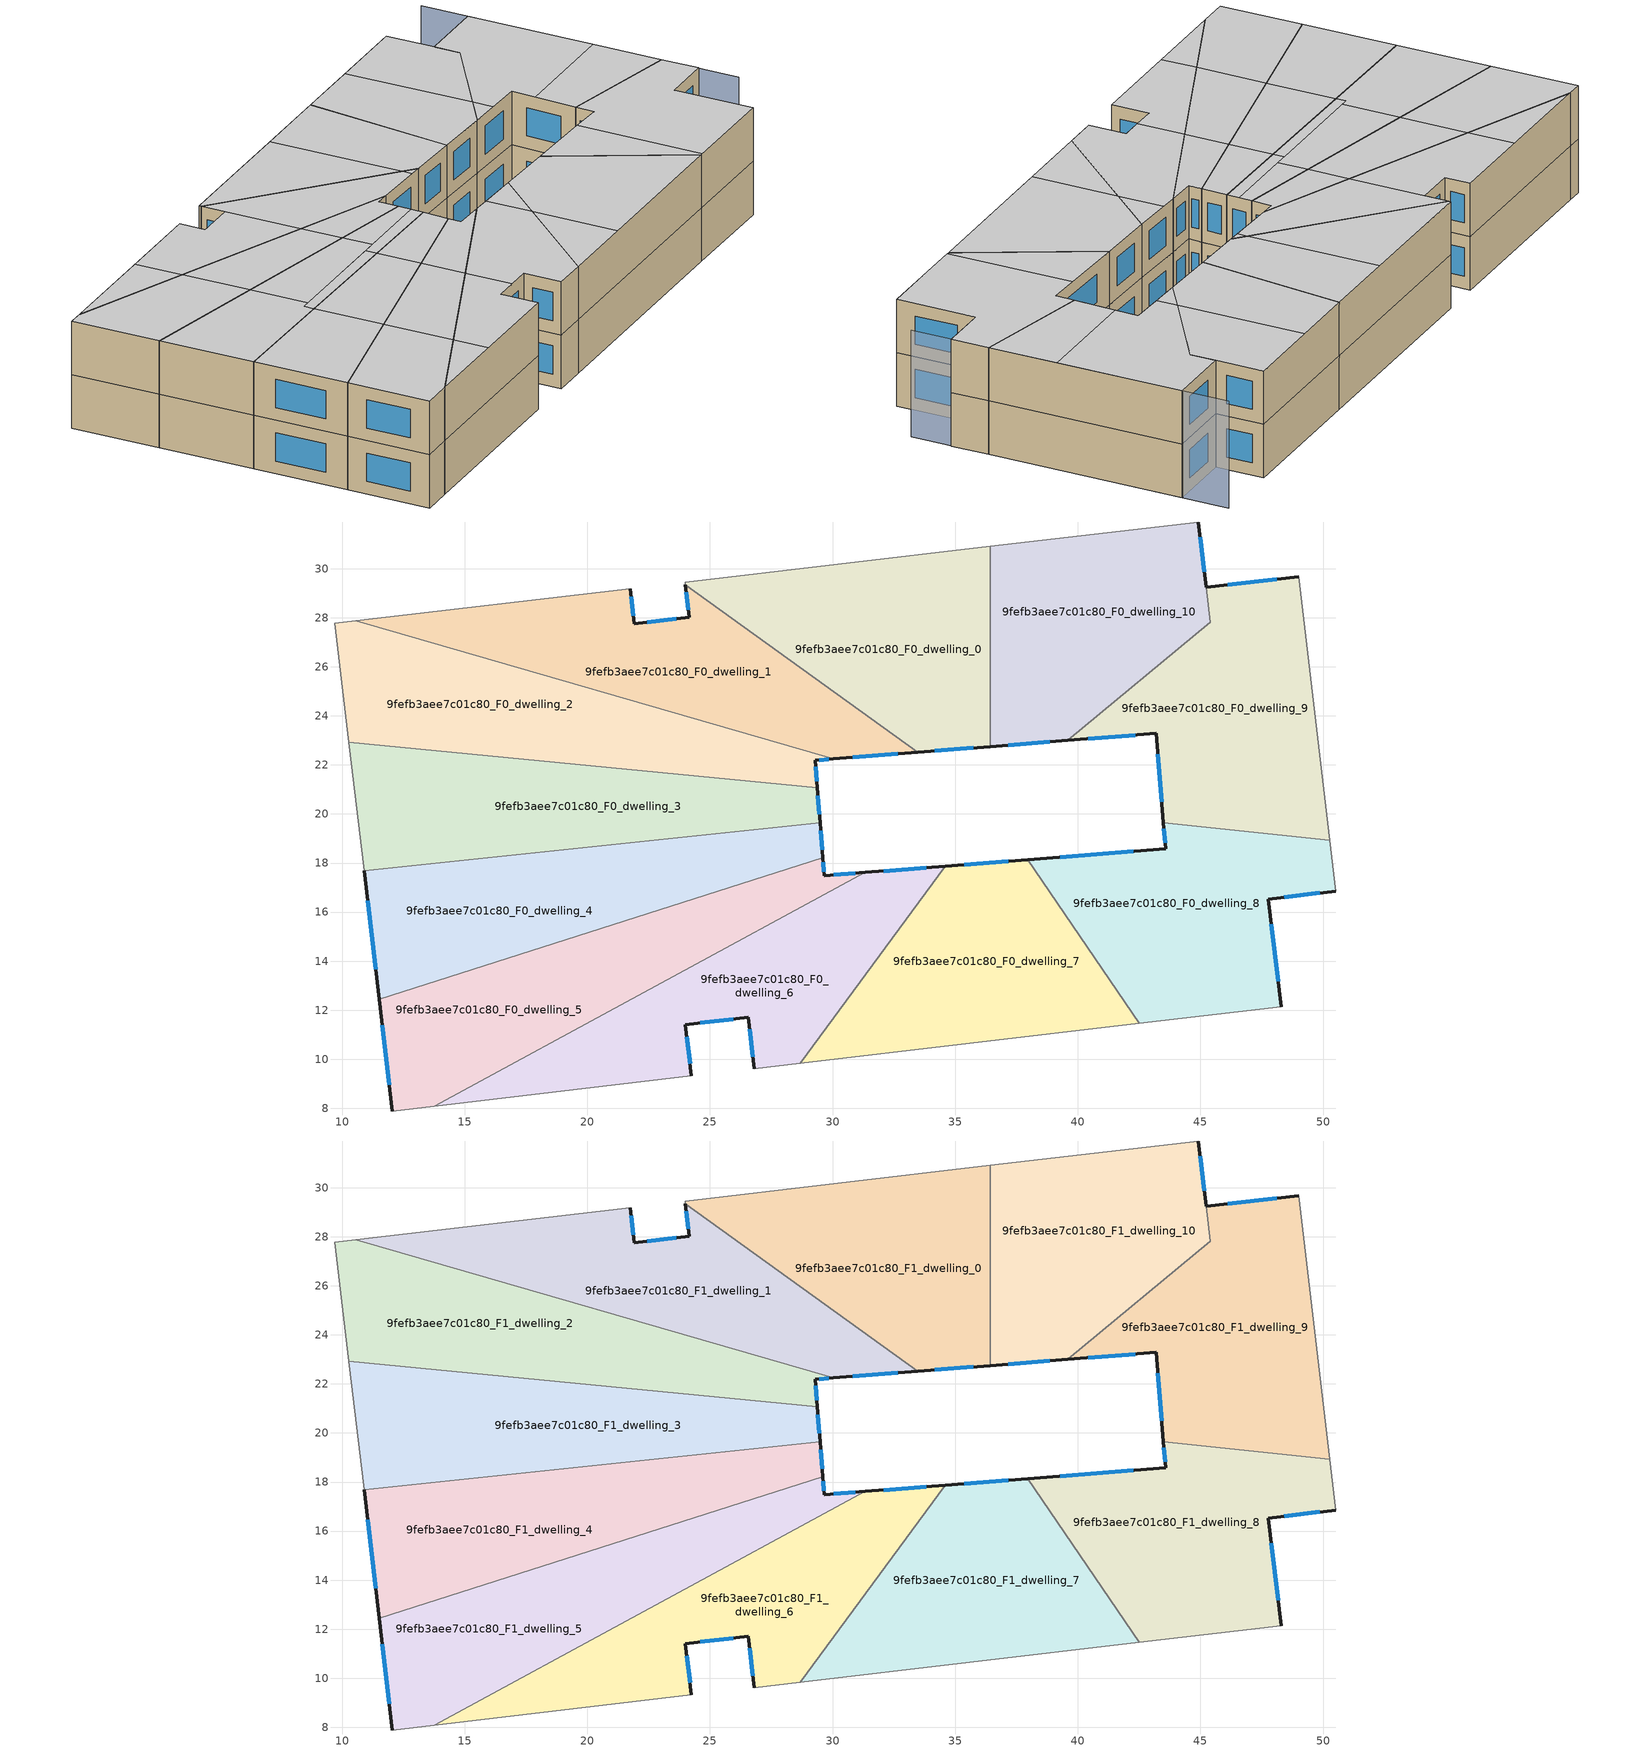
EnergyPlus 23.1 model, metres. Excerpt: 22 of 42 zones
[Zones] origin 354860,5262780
9fefb3aee7c01c80_F0_dwelling_0
 floor ground (EU_floor_Construction): 36.43,30.91 36.43,22.75 33.47,22.51 23.99,29.34 23.98,29.45 z0
 wall outside (EU_wall_Construction): 33.47,22.51 36.43,22.75 z0:3
 wall to 9fefb3aee7c01c80_F0_dwelling_10 (EU_wall_Construction): 36.43,22.75 36.43,30.91 z0:3
 wall to 9fefb3aee7c01c80_F0_dwelling_1 (EU_wall_Construction): 23.99,29.34 33.47,22.51 z0:3
 wall adiabatic (EU_wall_Construction): 36.43,30.91 23.98,29.45 23.99,29.34 z0:3
 window (EU_Window_Construction): 34.17,22.57 35.73,22.69 z0.7:2.3
9fefb3aee7c01c80_F0_dwelling_1
 floor ground (EU_floor_Construction): 33.47,22.51 30.02,22.24 10.56,27.88 21.74,29.19 21.91,27.75 24.15,28.02 23.99,29.34 z0
 wall outside (EU_wall_Construction): 30.02,22.24 33.47,22.51 / 23.99,29.34 24.15,28.02 21.91,27.75 21.74,29.19 z0:3
 wall to 9fefb3aee7c01c80_F0_dwelling_2 (EU_wall_Construction): 10.56,27.88 30.02,22.24 z0:3
 wall adiabatic (EU_wall_Construction): 21.74,29.19 10.56,27.88 z0:3
 window (EU_Window_Construction): 30.83,22.31 32.66,22.45 / 21.87,28.09 21.78,28.85 / 23.62,27.95 22.44,27.81 / 24.03,29.03 24.11,28.33 z0.7:2.3
9fefb3aee7c01c80_F0_dwelling_10
 floor ground (EU_floor_Construction): 44.91,31.9 45.23,29.24 45.4,27.82 39.59,23 36.43,22.75 36.43,30.91 z0
 wall outside (EU_wall_Construction): 36.43,22.75 39.59,23 / 45.23,29.24 44.91,31.9 z0:3
 wall adiabatic (EU_wall_Construction): 44.91,31.9 36.43,30.91 z0:3
 wall to 9fefb3aee7c01c80_F0_dwelling_9 (EU_wall_Construction): 39.59,23 45.4,27.82 45.23,29.24 z0:3
 window (EU_Window_Construction): 37.17,22.81 38.84,22.94 / 45.16,29.87 44.99,31.28 z0.7:2.3
9fefb3aee7c01c80_F0_dwelling_2
 floor ground (EU_floor_Construction): 30.02,22.24 29.29,22.18 29.38,21.07 10.28,22.92 9.71,27.79 10.56,27.88 z0
 wall outside (EU_wall_Construction): 29.38,21.07 29.29,22.18 30.02,22.24 z0:3
 wall to 9fefb3aee7c01c80_F0_dwelling_3 (EU_wall_Construction): 10.28,22.92 29.38,21.07 z0:3
 wall adiabatic (EU_wall_Construction): 10.56,27.88 9.71,27.79 10.28,22.92 z0:3
 window (EU_Window_Construction): 29.46,22.2 29.85,22.23 / 29.36,21.33 29.31,21.92 z0.7:2.3
9fefb3aee7c01c80_F0_dwelling_3
 floor ground (EU_floor_Construction): 29.38,21.07 29.49,19.65 10.9,17.68 10.28,22.92 z0
 wall outside (EU_wall_Construction): 29.49,19.65 29.38,21.07 z0:3
 wall to 9fefb3aee7c01c80_F0_dwelling_4 (EU_wall_Construction): 10.9,17.68 29.49,19.65 z0:3
 wall adiabatic (EU_wall_Construction): 10.28,22.92 10.9,17.68 z0:3
 window (EU_Window_Construction): 29.46,19.98 29.4,20.73 z0.7:2.3
9fefb3aee7c01c80_F0_dwelling_4
 floor ground (EU_floor_Construction): 29.49,19.65 29.6,18.21 11.52,12.45 10.9,17.68 z0
 wall outside (EU_wall_Construction): 29.6,18.21 29.49,19.65 / 10.9,17.68 11.52,12.45 z0:3
 wall to 9fefb3aee7c01c80_F0_dwelling_5 (EU_wall_Construction): 11.52,12.45 29.6,18.21 z0:3
 window (EU_Window_Construction): 29.58,18.55 29.51,19.31 / 11.04,16.46 11.37,13.68 z0.7:2.3
9fefb3aee7c01c80_F0_dwelling_5
 floor ground (EU_floor_Construction): 31.32,17.61 13.76,8.09 12.05,7.89 11.52,12.45 29.6,18.21 29.66,17.48 z0
 wall outside (EU_wall_Construction): 31.32,17.61 29.66,17.48 29.6,18.21 / 11.52,12.45 12.05,7.89 z0:3
 wall to 9fefb3aee7c01c80_F0_dwelling_6 (EU_wall_Construction): 13.76,8.09 31.32,17.61 z0:3
 wall adiabatic (EU_wall_Construction): 12.05,7.89 13.76,8.09 z0:3
 window (EU_Window_Construction): 29.65,17.65 29.62,18.04 / 30.93,17.58 30.05,17.51 / 11.64,11.38 11.93,8.96 z0.7:2.3
9fefb3aee7c01c80_F0_dwelling_6
 floor ground (EU_floor_Construction): 34.59,17.87 28.68,9.83 26.8,9.61 26.56,11.71 24,11.41 24.24,9.32 13.76,8.09 31.32,17.61 z0
 wall outside (EU_wall_Construction): 24.24,9.32 24,11.41 26.56,11.71 26.8,9.61 / 34.59,17.87 31.32,17.61 z0:3
 wall adiabatic (EU_wall_Construction): 13.76,8.09 24.24,9.32 / 26.8,9.61 28.68,9.83 z0:3
 wall to 9fefb3aee7c01c80_F0_dwelling_7 (EU_wall_Construction): 28.68,9.83 34.59,17.87 z0:3
 window (EU_Window_Construction): 24.6,11.48 25.96,11.64 / 24.19,9.81 24.06,10.92 / 33.82,17.81 32.09,17.67 / 26.61,11.22 26.75,10.11 z0.7:2.3
9fefb3aee7c01c80_F0_dwelling_7
 floor ground (EU_floor_Construction): 37.96,18.14 42.51,11.46 28.68,9.83 34.59,17.87 z0
 wall outside (EU_wall_Construction): 37.96,18.14 34.59,17.87 z0:3
 wall to 9fefb3aee7c01c80_F0_dwelling_8 (EU_wall_Construction): 42.51,11.46 37.96,18.14 z0:3
 wall adiabatic (EU_wall_Construction): 28.68,9.83 42.51,11.46 z0:3
 window (EU_Window_Construction): 37.17,18.08 35.38,17.93 z0.7:2.3
9fefb3aee7c01c80_F0_dwelling_8
 floor ground (EU_floor_Construction): 50.27,18.92 50.51,16.85 47.77,16.53 48.29,12.14 42.51,11.46 37.96,18.14 43.58,18.58 43.49,19.63 z0
 wall outside (EU_wall_Construction): 48.29,12.14 47.77,16.53 50.51,16.85 / 43.49,19.63 43.58,18.58 37.96,18.14 z0:3
 wall adiabatic (EU_wall_Construction): 42.51,11.46 48.29,12.14 / 50.51,16.85 50.27,18.92 z0:3
 wall to 9fefb3aee7c01c80_F0_dwelling_9 (EU_wall_Construction): 50.27,18.92 43.49,19.63 z0:3
 window (EU_Window_Construction): 48.17,13.17 47.89,15.5 / 42.26,18.48 39.28,18.24 / 43.51,19.39 43.56,18.83 / 48.41,16.61 49.87,16.78 z0.7:2.3
9fefb3aee7c01c80_F0_dwelling_9
 floor ground (EU_floor_Construction): 49,29.68 50.27,18.92 43.49,19.63 43.2,23.28 39.59,23 45.4,27.82 45.23,29.24 z0
 wall outside (EU_wall_Construction): 39.59,23 43.2,23.28 43.49,19.63 / 49,29.68 45.23,29.24 z0:3
 wall adiabatic (EU_wall_Construction): 50.27,18.92 49,29.68 z0:3
 window (EU_Window_Construction): 40.43,23.07 42.35,23.22 / 48.11,29.58 46.12,29.34 / 43.26,22.43 43.42,20.49 z0.7:2.3
9fefb3aee7c01c80_F1_dwelling_0
 floor to 9fefb3aee7c01c80_F0_dwelling_0 (EU_floor_Construction): 36.43,30.91 36.43,22.75 33.47,22.51 23.99,29.34 23.98,29.45 z3
 wall outside (EU_wall_Construction): 33.47,22.51 36.43,22.75 z3:6
 wall to 9fefb3aee7c01c80_F1_dwelling_10 (EU_wall_Construction): 36.43,22.75 36.43,30.91 z3:6
 wall to 9fefb3aee7c01c80_F1_dwelling_1 (EU_wall_Construction): 23.99,29.34 33.47,22.51 z3:6
 wall adiabatic (EU_wall_Construction): 36.43,30.91 23.98,29.45 23.99,29.34 z3:6
 window (EU_Window_Construction): 34.17,22.57 35.73,22.69 z3.7:5.3
 ceiling to 9fefb3aee7c01c80_F2_dwelling_8 (EU_floor_Construction): 36.43,22.75 36.43,30.91 31.9,30.38 32.76,23.03 33.47,22.52 z6
 ceiling to 9fefb3aee7c01c80_F2_dwelling_7 (EU_floor_Construction): 32.76,23.03 31.9,30.38 23.98,29.45 23.99,29.34 z6
9fefb3aee7c01c80_F1_dwelling_1
 floor to 9fefb3aee7c01c80_F0_dwelling_1 (EU_floor_Construction): 33.47,22.51 30.02,22.24 10.56,27.88 21.74,29.19 21.91,27.75 24.15,28.02 23.99,29.34 z3
 wall outside (EU_wall_Construction): 30.02,22.24 33.47,22.51 / 23.99,29.34 24.15,28.02 21.91,27.75 21.74,29.19 z3:6
 wall to 9fefb3aee7c01c80_F1_dwelling_2 (EU_wall_Construction): 10.56,27.88 30.02,22.24 z3:6
 wall adiabatic (EU_wall_Construction): 21.74,29.19 10.56,27.88 z3:6
 window (EU_Window_Construction): 30.83,22.31 32.66,22.45 / 21.87,28.09 21.78,28.85 / 23.62,27.95 22.44,27.81 / 24.03,29.03 24.11,28.33 z3.7:5.3
 ceiling to 9fefb3aee7c01c80_F2_dwelling_7 (EU_floor_Construction): 32.82,22.46 32.76,23.03 23.99,29.34 24.64,23.8 30.02,22.24 z6
 ceiling to 9fefb3aee7c01c80_F2_dwelling_6 (EU_floor_Construction): 24.64,23.8 24.15,28.02 21.91,27.75 21.74,29.19 16.78,28.61 17.08,25.99 z6
 ceiling to 9fefb3aee7c01c80_F2_dwelling_8 (EU_floor_Construction): 33.47,22.52 32.76,23.03 32.82,22.46 z6
 ceiling adiabatic (EU_roof_Construction): 17.08,25.99 16.78,28.61 10.56,27.88 z6
9fefb3aee7c01c80_F1_dwelling_10
 floor to 9fefb3aee7c01c80_F0_dwelling_10 (EU_floor_Construction): 44.91,31.9 45.23,29.24 45.4,27.82 39.59,23 36.43,22.75 36.43,30.91 z3
 wall outside (EU_wall_Construction): 36.43,22.75 39.59,23 / 45.23,29.24 44.91,31.9 z3:6
 wall adiabatic (EU_wall_Construction): 44.91,31.9 36.43,30.91 z3:6
 wall to 9fefb3aee7c01c80_F1_dwelling_9 (EU_wall_Construction): 39.59,23 45.4,27.82 45.23,29.24 z3:6
 window (EU_Window_Construction): 37.17,22.81 38.84,22.94 / 45.16,29.87 44.99,31.28 z3.7:5.3
 ceiling to 9fefb3aee7c01c80_F2_dwelling_9 (EU_floor_Construction): 45.4,27.82 45.23,29.24 44.91,31.9 40.32,31.37 41.14,24.29 z6
 ceiling to 9fefb3aee7c01c80_F2_dwelling_8 (EU_floor_Construction): 41.14,24.29 40.32,31.37 36.43,30.91 36.43,22.75 39.59,23 z6
9fefb3aee7c01c80_F1_dwelling_2
 floor to 9fefb3aee7c01c80_F0_dwelling_2 (EU_floor_Construction): 30.02,22.24 29.29,22.18 29.38,21.07 10.28,22.92 9.71,27.79 10.56,27.88 z3
 wall outside (EU_wall_Construction): 29.38,21.07 29.29,22.18 30.02,22.24 z3:6
 wall to 9fefb3aee7c01c80_F1_dwelling_3 (EU_wall_Construction): 10.28,22.92 29.38,21.07 z3:6
 wall adiabatic (EU_wall_Construction): 10.56,27.88 9.71,27.79 10.28,22.92 z3:6
 window (EU_Window_Construction): 29.46,22.2 29.85,22.23 / 29.36,21.33 29.31,21.92 z3.7:5.3
 ceiling adiabatic (EU_roof_Construction): 17.52,22.21 17.08,25.99 10.56,27.88 9.71,27.79 10.28,22.92 z6
 ceiling to 9fefb3aee7c01c80_F2_dwelling_7 (EU_floor_Construction): 29.38,21.07 29.29,22.18 30.02,22.24 24.64,23.8 24.91,21.5 z6
 ceiling to 9fefb3aee7c01c80_F2_dwelling_6 (EU_floor_Construction): 24.91,21.5 24.64,23.8 17.08,25.99 17.52,22.21 z6
9fefb3aee7c01c80_F1_dwelling_3
 floor to 9fefb3aee7c01c80_F0_dwelling_3 (EU_floor_Construction): 29.38,21.07 29.49,19.65 10.9,17.68 10.28,22.92 z3
 wall outside (EU_wall_Construction): 29.49,19.65 29.38,21.07 z3:6
 wall to 9fefb3aee7c01c80_F1_dwelling_4 (EU_wall_Construction): 10.9,17.68 29.49,19.65 z3:6
 wall adiabatic (EU_wall_Construction): 10.28,22.92 10.9,17.68 z3:6
 window (EU_Window_Construction): 29.46,19.98 29.4,20.73 z3.7:5.3
 ceiling to 9fefb3aee7c01c80_F2_dwelling_1 (EU_floor_Construction): 24.42,19.11 24.35,19.74 17.46,18.94 17.53,18.39 z6
 ceiling to 9fefb3aee7c01c80_F2_dwelling_7 (EU_floor_Construction): 29.43,20.34 29.38,21.07 24.91,21.5 25.11,19.83 z6
 ceiling to 9fefb3aee7c01c80_F2_dwelling_6 (EU_floor_Construction): 25.11,19.83 24.91,21.5 17.52,22.21 17.9,18.99 z6
 ceiling adiabatic (EU_roof_Construction): 17.53,18.39 17.46,18.94 17.9,18.99 17.52,22.21 10.28,22.92 10.9,17.68 z6
 ceiling to 9fefb3aee7c01c80_F2_dwelling_2 (EU_floor_Construction): 29.49,19.65 29.43,20.34 24.35,19.74 24.42,19.11 z6
9fefb3aee7c01c80_F1_dwelling_4
 floor to 9fefb3aee7c01c80_F0_dwelling_4 (EU_floor_Construction): 29.49,19.65 29.6,18.21 11.52,12.45 10.9,17.68 z3
 wall outside (EU_wall_Construction): 29.6,18.21 29.49,19.65 / 10.9,17.68 11.52,12.45 z3:6
 wall to 9fefb3aee7c01c80_F1_dwelling_5 (EU_wall_Construction): 11.52,12.45 29.6,18.21 z3:6
 window (EU_Window_Construction): 29.58,18.55 29.51,19.31 / 11.04,16.46 11.37,13.68 z3.7:5.3
 ceiling to 9fefb3aee7c01c80_F2_dwelling_0 (EU_floor_Construction): 17.98,14.51 17.53,18.39 10.9,17.69 11.52,12.45 z6
 ceiling to 9fefb3aee7c01c80_F2_dwelling_1 (EU_floor_Construction): 24.71,16.65 24.42,19.11 17.53,18.39 17.98,14.51 z6
 ceiling to 9fefb3aee7c01c80_F2_dwelling_2 (EU_floor_Construction): 29.6,18.21 29.49,19.65 24.42,19.11 24.71,16.65 z6
9fefb3aee7c01c80_F1_dwelling_5
 floor to 9fefb3aee7c01c80_F0_dwelling_5 (EU_floor_Construction): 31.32,17.61 13.76,8.09 12.05,7.89 11.52,12.45 29.6,18.21 29.66,17.48 z3
 wall outside (EU_wall_Construction): 31.32,17.61 29.66,17.48 29.6,18.21 / 11.52,12.45 12.05,7.89 z3:6
 wall to 9fefb3aee7c01c80_F1_dwelling_6 (EU_wall_Construction): 13.76,8.09 31.32,17.61 z3:6
 wall adiabatic (EU_wall_Construction): 12.05,7.89 13.76,8.09 z3:6
 window (EU_Window_Construction): 29.65,17.65 29.62,18.04 / 30.93,17.58 30.05,17.51 / 11.64,11.38 11.93,8.96 z3.7:5.3
 ceiling to 9fefb3aee7c01c80_F2_dwelling_1 (EU_floor_Construction): 25,14.18 24.71,16.65 17.98,14.51 18.44,10.62 z6
 ceiling to 9fefb3aee7c01c80_F2_dwelling_2 (EU_floor_Construction): 31.32,17.61 29.66,17.48 29.6,18.21 24.71,16.65 25,14.18 z6
 ceiling to 9fefb3aee7c01c80_F2_dwelling_0 (EU_floor_Construction): 18.44,10.62 17.98,14.51 11.52,12.45 12.05,7.89 13.76,8.09 z6
9fefb3aee7c01c80_F1_dwelling_6
 floor to 9fefb3aee7c01c80_F0_dwelling_6 (EU_floor_Construction): 34.59,17.87 28.68,9.83 26.8,9.61 26.56,11.71 24,11.41 24.24,9.32 13.76,8.09 31.32,17.61 z3
 wall outside (EU_wall_Construction): 24.24,9.32 24,11.41 26.56,11.71 26.8,9.61 / 34.59,17.87 31.32,17.61 z3:6
 wall adiabatic (EU_wall_Construction): 13.76,8.09 24.24,9.32 / 26.8,9.61 28.68,9.83 z3:6
 wall to 9fefb3aee7c01c80_F1_dwelling_7 (EU_wall_Construction): 28.68,9.83 34.59,17.87 z3:6
 window (EU_Window_Construction): 24.6,11.48 25.96,11.64 / 24.19,9.81 24.06,10.92 / 33.82,17.81 32.09,17.67 / 26.61,11.22 26.75,10.11 z3.7:5.3
 ceiling to 9fefb3aee7c01c80_F2_dwelling_2 (EU_floor_Construction): 28.68,9.83 32.58,15.14 32.28,17.69 31.32,17.61 25,14.18 25.3,11.56 26.56,11.71 26.8,9.61 z6
 ceiling to 9fefb3aee7c01c80_F2_dwelling_1 (EU_floor_Construction): 24.24,9.32 24,11.41 25.3,11.56 25,14.18 18.44,10.62 18.66,8.67 z6
 ceiling to 9fefb3aee7c01c80_F2_dwelling_3 (EU_floor_Construction): 32.58,15.14 34.59,17.87 32.28,17.69 z6
 ceiling to 9fefb3aee7c01c80_F2_dwelling_0 (EU_floor_Construction): 18.66,8.67 18.44,10.62 13.76,8.09 z6
9fefb3aee7c01c80_F1_dwelling_7
 floor to 9fefb3aee7c01c80_F0_dwelling_7 (EU_floor_Construction): 37.96,18.14 42.51,11.46 28.68,9.83 34.59,17.87 z3
 wall outside (EU_wall_Construction): 37.96,18.14 34.59,17.87 z3:6
 wall to 9fefb3aee7c01c80_F1_dwelling_8 (EU_wall_Construction): 42.51,11.46 37.96,18.14 z3:6
 wall adiabatic (EU_wall_Construction): 28.68,9.83 42.51,11.46 z3:6
 window (EU_Window_Construction): 37.17,18.08 35.38,17.93 z3.7:5.3
 ceiling to 9fefb3aee7c01c80_F2_dwelling_3 (EU_floor_Construction): 42.51,11.46 37.96,18.14 34.59,17.87 32.58,15.14 33.14,10.36 z6
 ceiling to 9fefb3aee7c01c80_F2_dwelling_2 (EU_floor_Construction): 33.14,10.36 32.58,15.14 28.68,9.83 z6
9fefb3aee7c01c80_F1_dwelling_8
 floor to 9fefb3aee7c01c80_F0_dwelling_8 (EU_floor_Construction): 50.27,18.92 50.51,16.85 47.77,16.53 48.29,12.14 42.51,11.46 37.96,18.14 43.58,18.58 43.49,19.63 z3
 wall outside (EU_wall_Construction): 48.29,12.14 47.77,16.53 50.51,16.85 / 43.49,19.63 43.58,18.58 37.96,18.14 z3:6
 wall adiabatic (EU_wall_Construction): 42.51,11.46 48.29,12.14 / 50.51,16.85 50.27,18.92 z3:6
 wall to 9fefb3aee7c01c80_F1_dwelling_9 (EU_wall_Construction): 50.27,18.92 43.49,19.63 z3:6
 window (EU_Window_Construction): 48.17,13.17 47.89,15.5 / 42.26,18.48 39.28,18.24 / 43.51,19.39 43.56,18.83 / 48.41,16.61 49.87,16.78 z3.7:5.3
 ceiling to 9fefb3aee7c01c80_F2_dwelling_4 (EU_floor_Construction): 48.29,12.14 47.77,16.53 50.51,16.85 50.27,18.92 43.49,19.63 43.58,18.58 41.83,18.44 42.65,11.48 z6
 ceiling to 9fefb3aee7c01c80_F2_dwelling_3 (EU_floor_Construction): 42.65,11.48 41.83,18.44 37.96,18.14 42.51,11.46 z6
9fefb3aee7c01c80_F1_dwelling_9
 floor to 9fefb3aee7c01c80_F0_dwelling_9 (EU_floor_Construction): 49,29.68 50.27,18.92 43.49,19.63 43.2,23.28 39.59,23 45.4,27.82 45.23,29.24 z3
 wall outside (EU_wall_Construction): 39.59,23 43.2,23.28 43.49,19.63 / 49,29.68 45.23,29.24 z3:6
 wall adiabatic (EU_wall_Construction): 50.27,18.92 49,29.68 z3:6
 window (EU_Window_Construction): 40.43,23.07 42.35,23.22 / 48.11,29.58 46.12,29.34 / 43.26,22.43 43.42,20.49 z3.7:5.3
 ceiling to 9fefb3aee7c01c80_F2_dwelling_9 (EU_floor_Construction): 49.82,22.72 49,29.68 45.23,29.24 45.4,27.82 41.14,24.29 41.28,23.13 43.2,23.28 43.3,21.96 z6
 ceiling to 9fefb3aee7c01c80_F2_dwelling_4 (EU_floor_Construction): 50.27,18.92 49.82,22.72 43.3,21.96 43.49,19.63 z6
 ceiling to 9fefb3aee7c01c80_F2_dwelling_8 (EU_floor_Construction): 41.28,23.13 41.14,24.29 39.59,23 z6
shading: 50.76,14.6 48.69,32.28 z0:6
[Building]
EU S2 Campaign: North Axis=0; Terrain=City; Solar Distribution=FullExterior
[Site:Location]
Budapest.Ferenc.Liszt.Intl.AP: Latitude=47.437; Longitude=19.256; Time Zone=1; Elevation=185
[SizingPeriod:WeatherFileDays]
AnnualSizingPeriod: Begin Month=1; Begin Day of Month=1; End Month=12; End Day of Month=31; Day of Week for Start Day=Monday; Use Weather File Daylight Saving Period=No; Use Weather File Rain and Snow Indicators=No
[MATERIAL]
EU_InternalMass_Material: Roughness=MediumRough; Thickness=0.1; Conductivity=1; Density=1800; Specific Heat=900; Thermal Absorptance=0.9; Solar Absorptance=0.7; Visible Absorptance=0.7
[MATERIAL:NOMASS] Roughness=MediumRough; Thermal Absorptance=0.9; Solar Absorptance=0.7; Visible Absorptance=0.7
Name | Thermal Resistance
EU_wall_NoMass | 0.832559
EU_roof_NoMass | 1.39638
EU_floor_NoMass | 0.872794
[WINDOWMATERIAL:SIMPLEGLAZINGSYSTEM]
EU_Window_SimpleGlazing: UFactor=2.79869; Solar Heat Gain Coefficient=0.75; Visible Transmittance=0.75
[CONSTRUCTION]
EU_wall_Construction: EU_wall_NoMass
EU_roof_Construction: EU_roof_NoMass
EU_floor_Construction: EU_floor_NoMass
EU_Window_Construction: EU_Window_SimpleGlazing
EU_InternalMass_Construction: EU_InternalMass_Material
[ZONE] Type=1; Multiplier=1; Ceiling Height=autocalculate; Floor Area=autocalculate; Part of Total Floor Area=Yes
Name | Volume
9fefb3aee7c01c80_F0_dwelling_0; 9fefb3aee7c01c80_F1_dwelling_0 | 187.924
9fefb3aee7c01c80_F0_dwelling_1; 9fefb3aee7c01c80_F1_dwelling_1 | 187.931
9fefb3aee7c01c80_F0_dwelling_10; 9fefb3aee7c01c80_F1_dwelling_10 | 183.215
9fefb3aee7c01c80_F0_dwelling_2; 9fefb3aee7c01c80_F1_dwelling_2 | 187.916
9fefb3aee7c01c80_F0_dwelling_3; 9fefb3aee7c01c80_F1_dwelling_3 | 187.96
9fefb3aee7c01c80_F0_dwelling_4; 9fefb3aee7c01c80_F1_dwelling_4 | 187.905
9fefb3aee7c01c80_F0_dwelling_5; 9fefb3aee7c01c80_F1_dwelling_5 | 187.926
9fefb3aee7c01c80_F0_dwelling_6; 9fefb3aee7c01c80_F1_dwelling_6 | 187.925
9fefb3aee7c01c80_F0_dwelling_7; 9fefb3aee7c01c80_F1_dwelling_7 | 187.909
9fefb3aee7c01c80_F0_dwelling_8; 9fefb3aee7c01c80_F1_dwelling_8 | 187.917
9fefb3aee7c01c80_F0_dwelling_9; 9fefb3aee7c01c80_F1_dwelling_9 | 192.63
[INTERNALMASS] Construction=EU_InternalMass_Construction
Name | Zone or ZoneList | Surface Area
9fefb3aee7c01c80_F0_dwelling_0_EU_InternalMass | 9fefb3aee7c01c80_F0_dwelling_0 | 62.6412
9fefb3aee7c01c80_F0_dwelling_1_EU_InternalMass | 9fefb3aee7c01c80_F0_dwelling_1 | 62.6437
9fefb3aee7c01c80_F0_dwelling_2_EU_InternalMass | 9fefb3aee7c01c80_F0_dwelling_2 | 62.6388
9fefb3aee7c01c80_F0_dwelling_3_EU_InternalMass | 9fefb3aee7c01c80_F0_dwelling_3 | 62.6532
9fefb3aee7c01c80_F0_dwelling_4_EU_InternalMass | 9fefb3aee7c01c80_F0_dwelling_4 | 62.6351
9fefb3aee7c01c80_F0_dwelling_5_EU_InternalMass | 9fefb3aee7c01c80_F0_dwelling_5 | 62.6421
9fefb3aee7c01c80_F0_dwelling_6_EU_InternalMass | 9fefb3aee7c01c80_F0_dwelling_6 | 62.6418
9fefb3aee7c01c80_F0_dwelling_7_EU_InternalMass | 9fefb3aee7c01c80_F0_dwelling_7 | 62.6361
9fefb3aee7c01c80_F0_dwelling_8_EU_InternalMass | 9fefb3aee7c01c80_F0_dwelling_8 | 62.6391
9fefb3aee7c01c80_F0_dwelling_9_EU_InternalMass | 9fefb3aee7c01c80_F0_dwelling_9 | 64.2091
9fefb3aee7c01c80_F0_dwelling_10_EU_InternalMass | 9fefb3aee7c01c80_F0_dwelling_10 | 61.076
9fefb3aee7c01c80_F1_dwelling_0_EU_InternalMass | 9fefb3aee7c01c80_F1_dwelling_0 | 62.6412
9fefb3aee7c01c80_F1_dwelling_1_EU_InternalMass | 9fefb3aee7c01c80_F1_dwelling_1 | 62.6437
9fefb3aee7c01c80_F1_dwelling_2_EU_InternalMass | 9fefb3aee7c01c80_F1_dwelling_2 | 62.6388
9fefb3aee7c01c80_F1_dwelling_3_EU_InternalMass | 9fefb3aee7c01c80_F1_dwelling_3 | 62.6532
9fefb3aee7c01c80_F1_dwelling_4_EU_InternalMass | 9fefb3aee7c01c80_F1_dwelling_4 | 62.6351
9fefb3aee7c01c80_F1_dwelling_5_EU_InternalMass | 9fefb3aee7c01c80_F1_dwelling_5 | 62.6421
9fefb3aee7c01c80_F1_dwelling_6_EU_InternalMass | 9fefb3aee7c01c80_F1_dwelling_6 | 62.6418
9fefb3aee7c01c80_F1_dwelling_7_EU_InternalMass | 9fefb3aee7c01c80_F1_dwelling_7 | 62.6361
9fefb3aee7c01c80_F1_dwelling_8_EU_InternalMass | 9fefb3aee7c01c80_F1_dwelling_8 | 62.6391
9fefb3aee7c01c80_F1_dwelling_9_EU_InternalMass | 9fefb3aee7c01c80_F1_dwelling_9 | 64.2091
9fefb3aee7c01c80_F1_dwelling_10_EU_InternalMass | 9fefb3aee7c01c80_F1_dwelling_10 | 61.076
[OTHEREQUIPMENT] Fuel Type=Electricity; Design Level Calculation Method=Watts/Area; Power per Zone Floor Area=1; Fraction Latent=0; Fraction Radiant=0; Fraction Lost=0; Carbon Dioxide Generation Rate=0; EndUse Subcategory=EU_Step8_InternalGains
Name | Zone or ZoneList or Space or SpaceList | Schedule
EU_Step8_InternalGain_9fefb3aee7c01c80_F0_dwelling_0_f000 | 9fefb3aee7c01c80_F0_dwelling_0 | EU_Step8_GainSchedule_9fefb3aee7c01c80_F0_dwelling_0_f000
EU_Step8_InternalGain_9fefb3aee7c01c80_F0_dwelling_1_f000 | 9fefb3aee7c01c80_F0_dwelling_1 | EU_Step8_GainSchedule_9fefb3aee7c01c80_F0_dwelling_1_f000
EU_Step8_InternalGain_9fefb3aee7c01c80_F0_dwelling_2_f000 | 9fefb3aee7c01c80_F0_dwelling_2 | EU_Step8_GainSchedule_9fefb3aee7c01c80_F0_dwelling_2_f000
EU_Step8_InternalGain_9fefb3aee7c01c80_F0_dwelling_3_f000 | 9fefb3aee7c01c80_F0_dwelling_3 | EU_Step8_GainSchedule_9fefb3aee7c01c80_F0_dwelling_3_f000
EU_Step8_InternalGain_9fefb3aee7c01c80_F0_dwelling_4_f000 | 9fefb3aee7c01c80_F0_dwelling_4 | EU_Step8_GainSchedule_9fefb3aee7c01c80_F0_dwelling_4_f000
EU_Step8_InternalGain_9fefb3aee7c01c80_F0_dwelling_5_f000 | 9fefb3aee7c01c80_F0_dwelling_5 | EU_Step8_GainSchedule_9fefb3aee7c01c80_F0_dwelling_5_f000
EU_Step8_InternalGain_9fefb3aee7c01c80_F0_dwelling_6_f000 | 9fefb3aee7c01c80_F0_dwelling_6 | EU_Step8_GainSchedule_9fefb3aee7c01c80_F0_dwelling_6_f000
EU_Step8_InternalGain_9fefb3aee7c01c80_F0_dwelling_7_f000 | 9fefb3aee7c01c80_F0_dwelling_7 | EU_Step8_GainSchedule_9fefb3aee7c01c80_F0_dwelling_7_f000
EU_Step8_InternalGain_9fefb3aee7c01c80_F0_dwelling_8_f000 | 9fefb3aee7c01c80_F0_dwelling_8 | EU_Step8_GainSchedule_9fefb3aee7c01c80_F0_dwelling_8_f000
EU_Step8_InternalGain_9fefb3aee7c01c80_F0_dwelling_9_f000 | 9fefb3aee7c01c80_F0_dwelling_9 | EU_Step8_GainSchedule_9fefb3aee7c01c80_F0_dwelling_9_f000
EU_Step8_InternalGain_9fefb3aee7c01c80_F0_dwelling_10_f000 | 9fefb3aee7c01c80_F0_dwelling_10 | EU_Step8_GainSchedule_9fefb3aee7c01c80_F0_dwelling_10_f000
EU_Step8_InternalGain_9fefb3aee7c01c80_F1_dwelling_0_f000 | 9fefb3aee7c01c80_F1_dwelling_0 | EU_Step8_GainSchedule_9fefb3aee7c01c80_F1_dwelling_0_f000
EU_Step8_InternalGain_9fefb3aee7c01c80_F1_dwelling_1_f000 | 9fefb3aee7c01c80_F1_dwelling_1 | EU_Step8_GainSchedule_9fefb3aee7c01c80_F1_dwelling_1_f000
EU_Step8_InternalGain_9fefb3aee7c01c80_F1_dwelling_2_f000 | 9fefb3aee7c01c80_F1_dwelling_2 | EU_Step8_GainSchedule_9fefb3aee7c01c80_F1_dwelling_2_f000
EU_Step8_InternalGain_9fefb3aee7c01c80_F1_dwelling_3_f000 | 9fefb3aee7c01c80_F1_dwelling_3 | EU_Step8_GainSchedule_9fefb3aee7c01c80_F1_dwelling_3_f000
EU_Step8_InternalGain_9fefb3aee7c01c80_F1_dwelling_4_f000 | 9fefb3aee7c01c80_F1_dwelling_4 | EU_Step8_GainSchedule_9fefb3aee7c01c80_F1_dwelling_4_f000
EU_Step8_InternalGain_9fefb3aee7c01c80_F1_dwelling_5_f000 | 9fefb3aee7c01c80_F1_dwelling_5 | EU_Step8_GainSchedule_9fefb3aee7c01c80_F1_dwelling_5_f000
EU_Step8_InternalGain_9fefb3aee7c01c80_F1_dwelling_6_f000 | 9fefb3aee7c01c80_F1_dwelling_6 | EU_Step8_GainSchedule_9fefb3aee7c01c80_F1_dwelling_6_f000
EU_Step8_InternalGain_9fefb3aee7c01c80_F1_dwelling_7_f000 | 9fefb3aee7c01c80_F1_dwelling_7 | EU_Step8_GainSchedule_9fefb3aee7c01c80_F1_dwelling_7_f000
EU_Step8_InternalGain_9fefb3aee7c01c80_F1_dwelling_8_f000 | 9fefb3aee7c01c80_F1_dwelling_8 | EU_Step8_GainSchedule_9fefb3aee7c01c80_F1_dwelling_8_f000
EU_Step8_InternalGain_9fefb3aee7c01c80_F1_dwelling_9_f000 | 9fefb3aee7c01c80_F1_dwelling_9 | EU_Step8_GainSchedule_9fefb3aee7c01c80_F1_dwelling_9_f000
EU_Step8_InternalGain_9fefb3aee7c01c80_F1_dwelling_10_f000 | 9fefb3aee7c01c80_F1_dwelling_10 | EU_Step8_GainSchedule_9fefb3aee7c01c80_F1_dwelling_10_f000
[ZONEVENTILATION:DESIGNFLOWRATE] Schedule=EU_AlwaysOn; Design Flow Rate Calculation Method=AirChanges/Hour; Air Changes per Hour=0.475469; Ventilation Type=Natural; Fan Pressure Rise=0; Fan Total Efficiency=1; Constant Term Coefficient=1; Temperature Term Coefficient=0; Velocity Term Coefficient=0; Velocity Squared Term Coefficient=0; Minimum Indoor Temperature=-100; Maximum Indoor Temperature=100; Delta Temperature=-100; Minimum Outdoor Temperature=-100; Maximum Outdoor Temperature=100; Maximum Wind Speed=40
Name | Zone or ZoneList or Space or SpaceList
EU_ConstantAir_9fefb3aee7c01c80_F0_dwelling_0 | 9fefb3aee7c01c80_F0_dwelling_0
EU_ConstantAir_9fefb3aee7c01c80_F0_dwelling_1 | 9fefb3aee7c01c80_F0_dwelling_1
EU_ConstantAir_9fefb3aee7c01c80_F0_dwelling_2 | 9fefb3aee7c01c80_F0_dwelling_2
EU_ConstantAir_9fefb3aee7c01c80_F0_dwelling_3 | 9fefb3aee7c01c80_F0_dwelling_3
EU_ConstantAir_9fefb3aee7c01c80_F0_dwelling_4 | 9fefb3aee7c01c80_F0_dwelling_4
EU_ConstantAir_9fefb3aee7c01c80_F0_dwelling_5 | 9fefb3aee7c01c80_F0_dwelling_5
EU_ConstantAir_9fefb3aee7c01c80_F0_dwelling_6 | 9fefb3aee7c01c80_F0_dwelling_6
EU_ConstantAir_9fefb3aee7c01c80_F0_dwelling_7 | 9fefb3aee7c01c80_F0_dwelling_7
EU_ConstantAir_9fefb3aee7c01c80_F0_dwelling_8 | 9fefb3aee7c01c80_F0_dwelling_8
EU_ConstantAir_9fefb3aee7c01c80_F0_dwelling_9 | 9fefb3aee7c01c80_F0_dwelling_9
EU_ConstantAir_9fefb3aee7c01c80_F0_dwelling_10 | 9fefb3aee7c01c80_F0_dwelling_10
EU_ConstantAir_9fefb3aee7c01c80_F1_dwelling_0 | 9fefb3aee7c01c80_F1_dwelling_0
EU_ConstantAir_9fefb3aee7c01c80_F1_dwelling_1 | 9fefb3aee7c01c80_F1_dwelling_1
EU_ConstantAir_9fefb3aee7c01c80_F1_dwelling_2 | 9fefb3aee7c01c80_F1_dwelling_2
EU_ConstantAir_9fefb3aee7c01c80_F1_dwelling_3 | 9fefb3aee7c01c80_F1_dwelling_3
EU_ConstantAir_9fefb3aee7c01c80_F1_dwelling_4 | 9fefb3aee7c01c80_F1_dwelling_4
EU_ConstantAir_9fefb3aee7c01c80_F1_dwelling_5 | 9fefb3aee7c01c80_F1_dwelling_5
EU_ConstantAir_9fefb3aee7c01c80_F1_dwelling_6 | 9fefb3aee7c01c80_F1_dwelling_6
EU_ConstantAir_9fefb3aee7c01c80_F1_dwelling_7 | 9fefb3aee7c01c80_F1_dwelling_7
EU_ConstantAir_9fefb3aee7c01c80_F1_dwelling_8 | 9fefb3aee7c01c80_F1_dwelling_8
EU_ConstantAir_9fefb3aee7c01c80_F1_dwelling_9 | 9fefb3aee7c01c80_F1_dwelling_9
EU_ConstantAir_9fefb3aee7c01c80_F1_dwelling_10 | 9fefb3aee7c01c80_F1_dwelling_10
[HVACTEMPLATE:THERMOSTAT] Constant Heating Setpoint=20; Constant Cooling Setpoint=50
EU_HeatOnly_9fefb3aee7c01c80_F0_dwelling_0; EU_HeatOnly_9fefb3aee7c01c80_F0_dwelling_1; EU_HeatOnly_9fefb3aee7c01c80_F0_dwelling_2; EU_HeatOnly_9fefb3aee7c01c80_F0_dwelling_3; EU_HeatOnly_9fefb3aee7c01c80_F0_dwelling_4; EU_HeatOnly_9fefb3aee7c01c80_F0_dwelling_5; EU_HeatOnly_9fefb3aee7c01c80_F0_dwelling_6; EU_HeatOnly_9fefb3aee7c01c80_F0_dwelling_7; EU_HeatOnly_9fefb3aee7c01c80_F0_dwelling_8; EU_HeatOnly_9fefb3aee7c01c80_F0_dwelling_9; EU_HeatOnly_9fefb3aee7c01c80_F0_dwelling_10; EU_HeatOnly_9fefb3aee7c01c80_F1_dwelling_0; EU_HeatOnly_9fefb3aee7c01c80_F1_dwelling_1; EU_HeatOnly_9fefb3aee7c01c80_F1_dwelling_2; EU_HeatOnly_9fefb3aee7c01c80_F1_dwelling_3; EU_HeatOnly_9fefb3aee7c01c80_F1_dwelling_4; EU_HeatOnly_9fefb3aee7c01c80_F1_dwelling_5; EU_HeatOnly_9fefb3aee7c01c80_F1_dwelling_6; EU_HeatOnly_9fefb3aee7c01c80_F1_dwelling_7; EU_HeatOnly_9fefb3aee7c01c80_F1_dwelling_8; EU_HeatOnly_9fefb3aee7c01c80_F1_dwelling_9; EU_HeatOnly_9fefb3aee7c01c80_F1_dwelling_10; EU_HeatOnly_9fefb3aee7c01c80_F2_dwelling_0; EU_HeatOnly_9fefb3aee7c01c80_F2_dwelling_1; EU_HeatOnly_9fefb3aee7c01c80_F2_dwelling_2; EU_HeatOnly_9fefb3aee7c01c80_F2_dwelling_3; EU_HeatOnly_9fefb3aee7c01c80_F2_dwelling_4; EU_HeatOnly_9fefb3aee7c01c80_F2_dwelling_5; EU_HeatOnly_9fefb3aee7c01c80_F2_dwelling_6; EU_HeatOnly_9fefb3aee7c01c80_F2_dwelling_7; EU_HeatOnly_9fefb3aee7c01c80_F2_dwelling_8; EU_HeatOnly_9fefb3aee7c01c80_F2_dwelling_9; EU_HeatOnly_9fefb3aee7c01c80_F3_dwelling_0; EU_HeatOnly_9fefb3aee7c01c80_F3_dwelling_1; EU_HeatOnly_9fefb3aee7c01c80_F3_dwelling_2; EU_HeatOnly_9fefb3aee7c01c80_F3_dwelling_3; EU_HeatOnly_9fefb3aee7c01c80_F3_dwelling_4; EU_HeatOnly_9fefb3aee7c01c80_F3_dwelling_5; EU_HeatOnly_9fefb3aee7c01c80_F3_dwelling_6; EU_HeatOnly_9fefb3aee7c01c80_F3_dwelling_7; EU_HeatOnly_9fefb3aee7c01c80_F3_dwelling_8; EU_HeatOnly_9fefb3aee7c01c80_F3_dwelling_9
[HVACTEMPLATE:ZONE:IDEALLOADSAIRSYSTEM] System Availability Schedule=EU_AlwaysOn; Maximum Heating Supply Air Temperature=50; Minimum Cooling Supply Air Temperature=13; Maximum Heating Supply Air Humidity Ratio=0.0156; Minimum Cooling Supply Air Humidity Ratio=0.0077; Heating Limit=NoLimit; Cooling Limit=NoLimit; Heating Availability Schedule=EU_AlwaysOn; Cooling Availability Schedule=EU_CoolingOff; Dehumidification Control Type=ConstantSensibleHeatRatio; Cooling Sensible Heat Ratio=0.7; Dehumidification Setpoint=60; Humidification Control Type=None; Humidification Setpoint=30; Outdoor Air Method=None; Outdoor Air Flow Rate per Person=0.00944; Outdoor Air Flow Rate per Zone Floor Area=0; Outdoor Air Flow Rate per Zone=0; Demand Controlled Ventilation Type=None; Outdoor Air Economizer Type=NoEconomizer; Heat Recovery Type=None; Sensible Heat Recovery Effectiveness=0.7; Latent Heat Recovery Effectiveness=0.65
Name | Template Thermostat
9fefb3aee7c01c80_F0_dwelling_0 | EU_HeatOnly_9fefb3aee7c01c80_F0_dwelling_0
9fefb3aee7c01c80_F0_dwelling_1 | EU_HeatOnly_9fefb3aee7c01c80_F0_dwelling_1
9fefb3aee7c01c80_F0_dwelling_2 | EU_HeatOnly_9fefb3aee7c01c80_F0_dwelling_2
9fefb3aee7c01c80_F0_dwelling_3 | EU_HeatOnly_9fefb3aee7c01c80_F0_dwelling_3
9fefb3aee7c01c80_F0_dwelling_4 | EU_HeatOnly_9fefb3aee7c01c80_F0_dwelling_4
9fefb3aee7c01c80_F0_dwelling_5 | EU_HeatOnly_9fefb3aee7c01c80_F0_dwelling_5
9fefb3aee7c01c80_F0_dwelling_6 | EU_HeatOnly_9fefb3aee7c01c80_F0_dwelling_6
9fefb3aee7c01c80_F0_dwelling_7 | EU_HeatOnly_9fefb3aee7c01c80_F0_dwelling_7
9fefb3aee7c01c80_F0_dwelling_8 | EU_HeatOnly_9fefb3aee7c01c80_F0_dwelling_8
9fefb3aee7c01c80_F0_dwelling_9 | EU_HeatOnly_9fefb3aee7c01c80_F0_dwelling_9
9fefb3aee7c01c80_F0_dwelling_10 | EU_HeatOnly_9fefb3aee7c01c80_F0_dwelling_10
9fefb3aee7c01c80_F1_dwelling_0 | EU_HeatOnly_9fefb3aee7c01c80_F1_dwelling_0
9fefb3aee7c01c80_F1_dwelling_1 | EU_HeatOnly_9fefb3aee7c01c80_F1_dwelling_1
9fefb3aee7c01c80_F1_dwelling_2 | EU_HeatOnly_9fefb3aee7c01c80_F1_dwelling_2
9fefb3aee7c01c80_F1_dwelling_3 | EU_HeatOnly_9fefb3aee7c01c80_F1_dwelling_3
9fefb3aee7c01c80_F1_dwelling_4 | EU_HeatOnly_9fefb3aee7c01c80_F1_dwelling_4
9fefb3aee7c01c80_F1_dwelling_5 | EU_HeatOnly_9fefb3aee7c01c80_F1_dwelling_5
9fefb3aee7c01c80_F1_dwelling_6 | EU_HeatOnly_9fefb3aee7c01c80_F1_dwelling_6
9fefb3aee7c01c80_F1_dwelling_7 | EU_HeatOnly_9fefb3aee7c01c80_F1_dwelling_7
9fefb3aee7c01c80_F1_dwelling_8 | EU_HeatOnly_9fefb3aee7c01c80_F1_dwelling_8
9fefb3aee7c01c80_F1_dwelling_9 | EU_HeatOnly_9fefb3aee7c01c80_F1_dwelling_9
9fefb3aee7c01c80_F1_dwelling_10 | EU_HeatOnly_9fefb3aee7c01c80_F1_dwelling_10
[SIZING:ZONE] Zone Cooling Design Supply Air Temperature Input Method=SupplyAirTemperature; Zone Cooling Design Supply Air Temperature=13; Zone Heating Design Supply Air Temperature Input Method=SupplyAirTemperature; Zone Heating Design Supply Air Temperature=50; Zone Cooling Design Supply Air Humidity Ratio=0.008; Zone Heating Design Supply Air Humidity Ratio=0.008; Cooling Design Air Flow Method=DesignDay; Cooling Design Air Flow Rate=0; Cooling Minimum Air Flow per Zone Floor Area=0.000762; Cooling Minimum Air Flow=0; Cooling Minimum Air Flow Fraction=0.2; Heating Design Air Flow Method=DesignDay; Heating Design Air Flow Rate=0; Heating Maximum Air Flow per Zone Floor Area=0.002032; Heating Maximum Air Flow=0.141576; Heating Maximum Air Flow Fraction=0.3; Account for Dedicated Outdoor Air System=No; Dedicated Outdoor Air System Control Strategy=NeutralSupplyAir; Dedicated Outdoor Air Low Setpoint Temperature for Design=autosize; Dedicated Outdoor Air High Setpoint Temperature for Design=autosize; Zone Load Sizing Method=Sensible Load Only No Latent Load; Zone Latent Cooling Design Supply Air Humidity Ratio Input Method=HumidityRatioDifference; Zone Cooling Design Supply Air Humidity Ratio Difference=0.005; Zone Latent Heating Design Supply Air Humidity Ratio Input Method=HumidityRatioDifference; Zone Humidification Design Supply Air Humidity Ratio Difference=0.005
9fefb3aee7c01c80_F0_dwelling_0; 9fefb3aee7c01c80_F0_dwelling_1; 9fefb3aee7c01c80_F0_dwelling_2; 9fefb3aee7c01c80_F0_dwelling_3; 9fefb3aee7c01c80_F0_dwelling_4; 9fefb3aee7c01c80_F0_dwelling_5; 9fefb3aee7c01c80_F0_dwelling_6; 9fefb3aee7c01c80_F0_dwelling_7; 9fefb3aee7c01c80_F0_dwelling_8; 9fefb3aee7c01c80_F0_dwelling_9; 9fefb3aee7c01c80_F0_dwelling_10; 9fefb3aee7c01c80_F1_dwelling_0; 9fefb3aee7c01c80_F1_dwelling_1; 9fefb3aee7c01c80_F1_dwelling_2; 9fefb3aee7c01c80_F1_dwelling_3; 9fefb3aee7c01c80_F1_dwelling_4; 9fefb3aee7c01c80_F1_dwelling_5; 9fefb3aee7c01c80_F1_dwelling_6; 9fefb3aee7c01c80_F1_dwelling_7; 9fefb3aee7c01c80_F1_dwelling_8; 9fefb3aee7c01c80_F1_dwelling_9; 9fefb3aee7c01c80_F1_dwelling_10
[SCHEDULE:CONSTANT]
Name | Hourly Value
EU_AlwaysOn | 1
EU_CoolingOff | 0
[SCHEDULE:FILE] Column Number=1; Rows to Skip at Top=0; Number of Hours of Data=8760; Column Separator=Comma; Interpolate to Timestep=No; Minutes per Item=60; Adjust Schedule for Daylight Savings=Yes
Name | File
EU_Step8_GainSchedule_9fefb3aee7c01c80_F0_dwelling_0_f000 | ../../schedules/9fefb3aee7c01c80/9fefb3aee7c01c80_F0_dwelling_0_f000_gain.csv
EU_Step8_GainSchedule_9fefb3aee7c01c80_F0_dwelling_1_f000 | ../../schedules/9fefb3aee7c01c80/9fefb3aee7c01c80_F0_dwelling_1_f000_gain.csv
EU_Step8_GainSchedule_9fefb3aee7c01c80_F0_dwelling_2_f000 | ../../schedules/9fefb3aee7c01c80/9fefb3aee7c01c80_F0_dwelling_2_f000_gain.csv
EU_Step8_GainSchedule_9fefb3aee7c01c80_F0_dwelling_3_f000 | ../../schedules/9fefb3aee7c01c80/9fefb3aee7c01c80_F0_dwelling_3_f000_gain.csv
EU_Step8_GainSchedule_9fefb3aee7c01c80_F0_dwelling_4_f000 | ../../schedules/9fefb3aee7c01c80/9fefb3aee7c01c80_F0_dwelling_4_f000_gain.csv
EU_Step8_GainSchedule_9fefb3aee7c01c80_F0_dwelling_5_f000 | ../../schedules/9fefb3aee7c01c80/9fefb3aee7c01c80_F0_dwelling_5_f000_gain.csv
EU_Step8_GainSchedule_9fefb3aee7c01c80_F0_dwelling_6_f000 | ../../schedules/9fefb3aee7c01c80/9fefb3aee7c01c80_F0_dwelling_6_f000_gain.csv
EU_Step8_GainSchedule_9fefb3aee7c01c80_F0_dwelling_7_f000 | ../../schedules/9fefb3aee7c01c80/9fefb3aee7c01c80_F0_dwelling_7_f000_gain.csv
EU_Step8_GainSchedule_9fefb3aee7c01c80_F0_dwelling_8_f000 | ../../schedules/9fefb3aee7c01c80/9fefb3aee7c01c80_F0_dwelling_8_f000_gain.csv
EU_Step8_GainSchedule_9fefb3aee7c01c80_F0_dwelling_9_f000 | ../../schedules/9fefb3aee7c01c80/9fefb3aee7c01c80_F0_dwelling_9_f000_gain.csv
EU_Step8_GainSchedule_9fefb3aee7c01c80_F0_dwelling_10_f000 | ../../schedules/9fefb3aee7c01c80/9fefb3aee7c01c80_F0_dwelling_10_f000_gain.csv
EU_Step8_GainSchedule_9fefb3aee7c01c80_F1_dwelling_0_f000 | ../../schedules/9fefb3aee7c01c80/9fefb3aee7c01c80_F1_dwelling_0_f000_gain.csv
EU_Step8_GainSchedule_9fefb3aee7c01c80_F1_dwelling_1_f000 | ../../schedules/9fefb3aee7c01c80/9fefb3aee7c01c80_F1_dwelling_1_f000_gain.csv
EU_Step8_GainSchedule_9fefb3aee7c01c80_F1_dwelling_2_f000 | ../../schedules/9fefb3aee7c01c80/9fefb3aee7c01c80_F1_dwelling_2_f000_gain.csv
EU_Step8_GainSchedule_9fefb3aee7c01c80_F1_dwelling_3_f000 | ../../schedules/9fefb3aee7c01c80/9fefb3aee7c01c80_F1_dwelling_3_f000_gain.csv
EU_Step8_GainSchedule_9fefb3aee7c01c80_F1_dwelling_4_f000 | ../../schedules/9fefb3aee7c01c80/9fefb3aee7c01c80_F1_dwelling_4_f000_gain.csv
EU_Step8_GainSchedule_9fefb3aee7c01c80_F1_dwelling_5_f000 | ../../schedules/9fefb3aee7c01c80/9fefb3aee7c01c80_F1_dwelling_5_f000_gain.csv
EU_Step8_GainSchedule_9fefb3aee7c01c80_F1_dwelling_6_f000 | ../../schedules/9fefb3aee7c01c80/9fefb3aee7c01c80_F1_dwelling_6_f000_gain.csv
EU_Step8_GainSchedule_9fefb3aee7c01c80_F1_dwelling_7_f000 | ../../schedules/9fefb3aee7c01c80/9fefb3aee7c01c80_F1_dwelling_7_f000_gain.csv
EU_Step8_GainSchedule_9fefb3aee7c01c80_F1_dwelling_8_f000 | ../../schedules/9fefb3aee7c01c80/9fefb3aee7c01c80_F1_dwelling_8_f000_gain.csv
EU_Step8_GainSchedule_9fefb3aee7c01c80_F1_dwelling_9_f000 | ../../schedules/9fefb3aee7c01c80/9fefb3aee7c01c80_F1_dwelling_9_f000_gain.csv
EU_Step8_GainSchedule_9fefb3aee7c01c80_F1_dwelling_10_f000 | ../../schedules/9fefb3aee7c01c80/9fefb3aee7c01c80_F1_dwelling_10_f000_gain.csv
